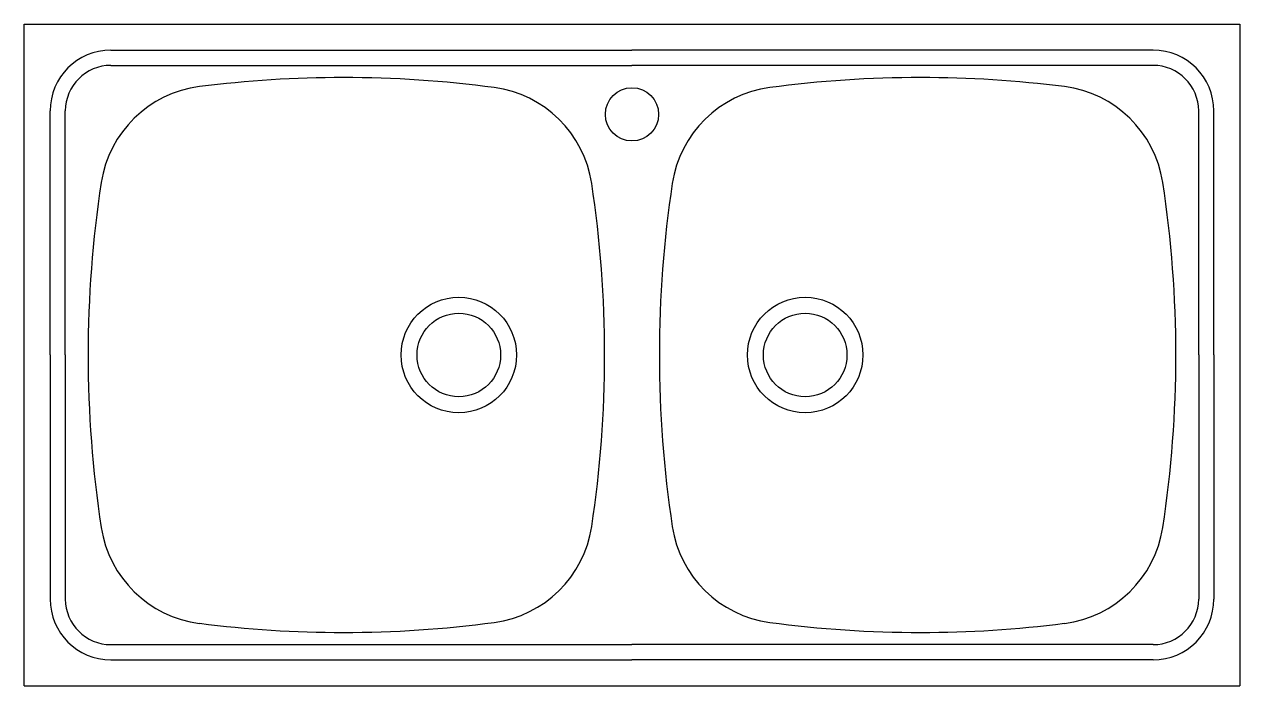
# Model space of a CAD drawing. Extents: x 713.022 to 713.822, y 1579.444 to 1579.879.
import ezdxf

# ---------------------------------------------------------------- set-up
doc = ezdxf.new("R2010")
doc.units = 0
doc.header["$MEASUREMENT"] = 0
doc.layers.get('0').update_dxf_attribs({"linetype": 'CONTINUOUS'})

# ---------------------------------------------------------------- blocks, each defined once
blk = doc.blocks.new('A$C4BDF43E4')
for p, q in [((0, 0.435), (0.8, 0.435)), ((0, 0), (0, 0.435)), ((0.8, 0.435), (0.8, 0)), ((0.057, 0.418), (0.4, 0.418)), ((0.743, 0.418), (0.4, 0.418)), ((0.057, 0.408), (0.4, 0.408)), ((0.743, 0.408), (0.4, 0.408)), ((0.017, 0.2175), (0.017, 0.378)), ((0.027, 0.2175), (0.027, 0.378)), ((0.773, 0.2175), (0.773, 0.378)), ((0.783, 0.2175), (0.783, 0.378)), ((0.017, 0.2175), (0.017, 0.057)), ((0.027, 0.2175), (0.027, 0.057)), ((0.773, 0.2175), (0.773, 0.057)), ((0.783, 0.2175), (0.783, 0.057)), ((0.057, 0.027), (0.4, 0.027)), ((0.743, 0.027), (0.4, 0.027)), ((0.057, 0.017), (0.4, 0.017)), ((0.743, 0.017), (0.4, 0.017)), ((0, 0), (0.8, 0))]:
    blk.add_line(p, q)
for centre, radius in [((0.4, 0.37578), 0.0175), ((0.286, 0.2175), 0.038), ((0.514, 0.2175), 0.038), ((0.286, 0.2175), 0.0275), ((0.514, 0.2175), 0.0275)]:
    blk.add_circle(centre, radius)
for centre, radius, start, end in [((0.057, 0.378), 0.04, 90, 180), ((0.743, 0.378), 0.04, 0, 90), ((0.057, 0.378), 0.03, 90, 180), ((0.743, 0.378), 0.03, 0, 90), ((0.21, -0.35), 0.75, 90, 97.25425), ((0.21, -0.35), 0.75, 82.39639, 90), ((0.59, -0.35), 0.75, 90, 97.60361), ((0.59, -0.35), 0.75, 82.74575, 90), ((0.12477, 0.3196), 0.075, 97.25425, 171.30035), ((0.29932, 0.31906), 0.075, 8.65396, 82.39639), ((0.50068, 0.31906), 0.075, 97.60361, 171.34604), ((0.67523, 0.3196), 0.075, 8.69965, 82.74575), ((0.792, 0.2175), 0.75, 171.30035, 188.69965), ((-0.368, 0.2175), 0.75, 351.34604, 8.65396), ((1.168, 0.2175), 0.75, 171.34604, 188.65396), ((0.008, 0.2175), 0.75, 351.30035, 8.69965), ((0.12477, 0.1154), 0.075, 188.69965, 262.74575), ((0.29932, 0.11594), 0.075, 277.60361, 351.34604), ((0.50068, 0.11594), 0.075, 188.65396, 262.39639), ((0.67523, 0.1154), 0.075, 277.25425, 351.30035), ((0.057, 0.057), 0.04, 180, 270), ((0.057, 0.057), 0.03, 180, 270), ((0.743, 0.057), 0.03, 270, 0), ((0.743, 0.057), 0.04, 270, 0), ((0.21, 0.785), 0.75, 262.74575, 270), ((0.21, 0.785), 0.75, 270, 277.60361), ((0.59, 0.785), 0.75, 262.39639, 270), ((0.59, 0.785), 0.75, 270, 277.25425)]:
    blk.add_arc(centre, radius, start, end)

msp = doc.modelspace()

# ---------------------------------------------------------------- block references
msp.add_blockref('A$C4BDF43E4', (713.02223, 1579.44398))

doc.saveas('drawing.dxf')
